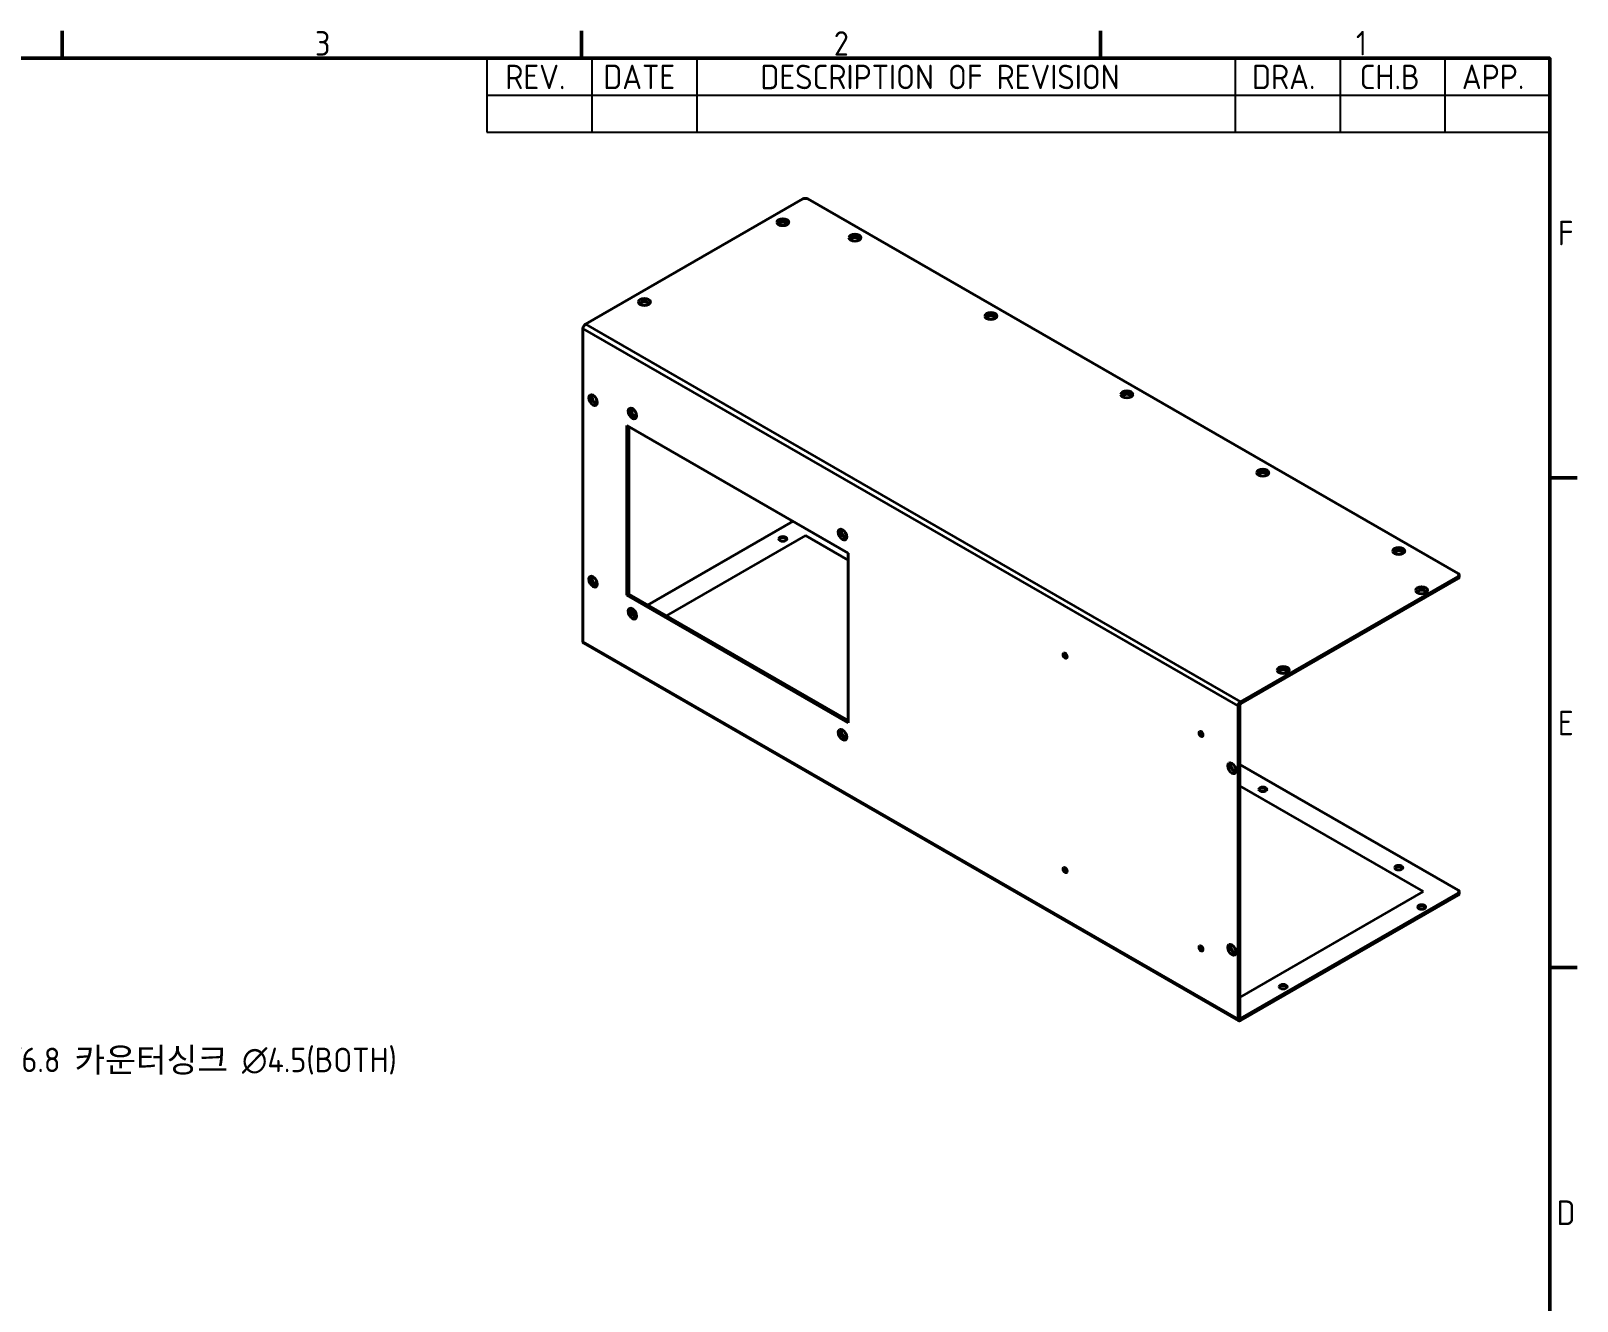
# Model space of a CAD drawing. Header units: millimetres. Extents: x 0 to 1188, y 0 to 840.
# Drawn here: x 733.6 to 1175.8, y 464.7 to 827.8 of the extents above; entities that cross this region are included whole.
import ezdxf

# ---------------------------------------------------------------- set-up
doc = ezdxf.new("R2010")
doc.units = ezdxf.units.MM
doc.header["$LTSCALE"] = 2
doc.layers.get('0').update_dxf_attribs({"color": 3, "lineweight": 25})
for name, color, linetype, lineweight in [('가시적인 것(ISO)', 3, 'Continuous', 40), ('가시적인 좁은 것(ISO)', 3, 'Continuous', 35), ('경계(ISO)', 7, 'Continuous', 50), ('기호(ISO)', 5, 'Continuous', 25)]:
    doc.layers.add(name, color=color, linetype=linetype, lineweight=lineweight)
doc.styles.add('문자 텍스트_PSTEK_POSCO', font='isocp.shx')
doc.styles.add('치수 텍스트_PSTEK_POSCO', font='isocp.shx')
doc.dimstyles.new('치수_PSTEK_POSCO$7', dxfattribs={"dimscale": 2, "dimtxt": 3.5, "dimasz": 2.5, "dimexe": 2, "dimexo": 2.5, "dimgap": 1, "dimtad": 1, "dimrnd": 1e-08, "dimdsep": 46, "dimtxsty": '치수 텍스트_PSTEK_POSCO', "dimcen": 0.09, "dimdle": 10, "dimclrd": 7, "dimclre": 7, "dimclrt": 2, "dimadec": 1, "dimazin": 2, "dimtfac": 1, "dimtmove": 0, "dimatfit": 3, "dimfxl": 0, "dimtolj": 1, "dimlwd": -1, "dimlwe": -1, "dimarcsym": 0})

# ---------------------------------------------------------------- blocks, each defined once
blk = doc.blocks.new('경계 Default Border')
at = {"layer": '경계(ISO)'}
for p, q in [((371.25, 410), (371.25, 413.8999938964844)), ((445.4999923706055, 410), (445.4999923706055, 413.8999938964844)), ((519.7499847412109, 410), (519.7499847412109, 413.8999938964844)), ((584.0000152587891, 350), (587.9000091552734, 350)), ((584.0000152587891, 280), (587.9000091552734, 280))]:
    blk.add_line(p, q, dxfattribs=at)
at = {"layer": '경계(ISO)', "flags": 128}
blk.add_lwpolyline([(10, 10), (10, 410), (584.0000152587891, 410), (584.0000152587891, 10), (10, 10)], dxfattribs=at)
at = {"layer": '경계(ISO)', "color": 2, "char_height": 3.499999940395355, "attachment_point": 7, "style": '문자 텍스트_PSTEK_POSCO'}
for s, insert in [('3', (407.4049628911206, 410.3666269379668)), ('2', (481.6073627700749, 410.3666269379668)), ('1', (556.2754104957878, 410.4)), ('F', (585.1519627901149, 383.2500000298023)), ('E', (585.1519627901149, 313.2166269677691)), ('D', (584.9579818578792, 243.2166269677691))]:
    blk.add_mtext(s, dxfattribs=dict(at, insert=insert))

msp = doc.modelspace()

# ---------------------------------------------------------------- linework, layer by layer
at = {"layer": '가시적인 것(ISO)'}
for p, q in [((892.1603856243398, 743.9402999117168), (954.3857823687466, 779.7735227254469)), ((955.7999959311198, 779.7735227254469), (1141.769079383209, 672.6810499980791)), ((891.4532788431532, 742.7155570730818), (891.4532788431532, 653.1941469028237)), ((904.0044242092164, 714.9878389978423), (967.2904811254217, 678.5438226134339)), ((904.0044242092164, 666.4664171384375), (904.0044242092164, 714.9878389978423)), ((904.5347542951062, 714.6824422124982), (904.5347542951062, 666.7718139237819)), ((951.5595532121507, 687.6026615196447), (909.9604781158735, 663.6473473752792)), ((966.4137938916123, 683.1180989016951), (966.045848015671, 683.329984839685)), ((967.2904811254217, 678.5438226134339), (967.2904811254217, 630.0224007540291)), ((1142.061972602023, 671.6606939406547), (1142.061972602023, 672.2738542842866)), ((1141.76907938321, 671.8666585704943), (1079.543682638803, 636.0334357567643)), ((1141.76907938321, 671.2534982268625), (1079.543682638803, 635.4202754131323)), ((904.0044242092164, 666.4664171384375), (904.5347542951062, 666.7718139237819)), ((967.2904811254217, 630.0224007540291), (904.0044242092164, 666.4664171384375)), ((904.5347542951062, 666.7718139237819), (967.2904811254217, 630.6331943247175)), ((906.4739094742399, 661.6395660267053), (905.5901181411917, 661.1306244463401)), ((891.6613534127555, 652.7347591804709), (1079.044650427219, 544.8278950255184)), ((1078.836575857616, 545.2872827478712), (1078.836575857616, 634.8086929181294)), ((1079.366905943506, 635.1140897034737), (1079.366905943506, 545.5926795332156)), ((1141.769079383209, 582.1377059217691), (1079.366905943506, 618.0727276639265)), ((1141.76907938321, 581.3233144941844), (1079.543682638803, 545.490091680453)), ((1079.543682638803, 544.8769313368211), (1141.76907938321, 580.7101541505525)), ((1142.061972602023, 581.7305102079766), (1142.061972602023, 581.1173498643448))]:
    msp.add_line(p, q, dxfattribs=at)
for centre, major_axis, ratio, start_param, end_param in [((955.0928891499334, 779.3663270116544), (1.00000000000005, -5.977857098216077e-14), 0.5758617009853119, 0.7853981633979767, 2.356194490192888), ((948.622862102078, 772.6457832081574), (1.12500000000001, -6.522560269672794e-15), 0.5758617009853056, 5.734490159861722, 9.973473108087259), ((948.622862102078, 772.5027124613099), (1.125000000000005, -9.593020822151743e-15), 0.5758617009853048, 0.1106462349598296, 3.030946418630211), ((969.235024773667, 768.2277097135122), (1.125000000000004, -6.522560269672795e-15), 0.5758617009853056, 5.734490159861722, 9.973473108087259), ((969.235024773667, 768.0846389666648), (1.124999999999972, -9.653736143810935e-15), 0.5758617009853049, 0.1106462349596117, 3.030946418629993), ((909.0248823556373, 749.8428232357837), (1.125000000000007, -6.487865800153259e-15), 0.5758617009853055, 5.734490159861722, 9.973473108087259), ((909.0248823556373, 749.6997524889362), (1.124999999999978, -9.514958265732785e-15), 0.5758617009853046, 0.1106462349596112, 3.030946418629993), ((892.1603856243396, 743.1227527868742), (0.4990322115842374, 0.8665834361452787), 0.5780931159156389, 0.7834644549747889, 2.354260781769515), ((1008.125897738933, 745.8319454549371), (1.125000000000004, -6.522560269672795e-15), 0.5758617009853056, 5.734490159861722, 9.973473108087259), ((1008.125897738933, 745.6888747080898), (1.124999999999996, -9.610368056911511e-15), 0.5758617009853049, 0.1106462349596115, 3.030946418629993), ((894.7590030452009, 722.4766083105857), (-0.561411238032456, 0.9749063656633229), 0.5780931159158106, 5.72598311776693, 9.981980150181833), ((894.8827467319084, 722.5478675604994), (-0.5614112380324507, 0.9749063656633132), 0.5780931159158108, 0.1100040301178584, 3.031588623472154), ((1047.016770704199, 723.4361811963622), (1.125000000000001, -6.383782391594652e-15), 0.5758617009853055, 5.734490159861722, 9.973473108087259), ((1047.016770704199, 723.2931104495146), (1.12499999999998, -9.593020822151743e-15), 0.5758617009853048, 0.1106462349596116, 3.030946418629993), ((906.0020008660684, 718.6592246170268), (-0.561411238032456, 0.9749063656633229), 0.5780931159158106, 5.72598311776693, 9.981980150181833), ((906.125744552776, 718.7304838669405), (-0.5614112380324576, 0.9749063656633254), 0.5780931159158107, 0.1100040301177381, 3.031588623472154), ((1085.907643669465, 701.0404169377871), (1.125000000000004, -6.522560269672795e-15), 0.5758617009853056, 5.734490159861722, 9.973473108087259), ((1085.907643669465, 700.8973461909396), (1.124999999999996, -9.610368056911511e-15), 0.5758617009853049, 0.1106462349596115, 3.030946418629993), ((948.622862102078, 682.4294579817841), (1.125, 9.532305500492553e-15), 0.5758617009853191, 0.1106462349597976, 3.030946418629967), ((948.622862102078, 681.9593683849997), (-1.700000000000009, -1.205285871108686e-13), 0.5758617009853119, 4.112414389152282, 5.312363571616748), ((966.106077266934, 684.0475889446836), (-0.5614112380324565, 0.9749063656633234), 0.5780931159158105, 5.725983117767157, 9.98198015018211), ((966.2298209536416, 684.1188481945973), (-0.561411238032456, 0.9749063656633224), 0.5780931159158105, 0.1100040301177376, 3.031588623472154), ((1124.798516634731, 678.6446526792121), (1.125000000000004, -6.522560269672795e-15), 0.5758617009853056, 5.734490159861722, 9.973473108087259), ((1124.798516634731, 678.5015819323645), (1.124999999999972, -9.653736143810935e-15), 0.5758617009853049, 0.1106462349596117, 3.030946418629993), ((1141.061972602023, 672.2738542842866), (1.00000000000005, -1.040834085586084e-16), 0.5758617009853119, 5.497787143782332, 7.068583470577215), ((894.7590030452006, 670.5623658830843), (-0.561411238032456, 0.9749063656633229), 0.5780931159158106, 5.72598311776693, 9.981980150181833), ((894.8827467319084, 670.6336251329981), (-0.5614112380324576, 0.9749063656633254), 0.5780931159158107, 0.1100040301177381, 3.031588623472154), ((1131.339254360709, 667.4264107642339), (1.12500000000001, -6.522560269672794e-15), 0.5758617009853056, 5.734490159861722, 9.973473108087259), ((1131.339254360709, 667.2833400173864), (1.125000000000005, -9.593020822151743e-15), 0.5758617009853048, 0.1106462349598296, 3.030946418630211), ((1141.061972602023, 671.6606939406547), (0.9999999999999608, -1.387778780781446e-16), 0.575861700985312, 5.497787143782233, 6.283185307179587), ((906.0020008660684, 661.430925878049), (-0.561411238032456, 0.9749063656633229), 0.5780931159158106, 5.72598311776693, 9.981980150181833), ((906.125744552776, 661.5021851279628), (-0.5614112380324576, 0.9749063656633254), 0.5780931159158107, 0.1100040301177381, 3.031588623472154), ((892.1603856243398, 653.6013426166162), (-0.4990322115841919, -0.8665834361453154), 0.5780931159156388, 5.495853435359141, 6.283185307179624), ((1029.86943126044, 649.515101765399), (0.3992257692675659, -0.6932667489161174), 0.5780931159158107, 3.864589077462748, 5.560188883306065), ((1091.741274614268, 644.6234507918603), (1.125000000000007, -6.487865800153259e-15), 0.5758617009853055, 5.734490159861722, 9.973473108087259), ((1091.741274614268, 644.4803800450127), (1.124999999999978, -9.514958265732785e-15), 0.5758617009853046, 0.1106462349596112, 3.030946418629993), ((1079.543682638803, 635.2158886319218), (-0.4990322115841289, -0.8665834361453295), 0.5780931159156389, 3.925057108563834, 5.495853435358879), ((1079.543682638803, 635.2158886319218), (-0.1247580528960434, -0.2166458590363517), 0.5780931159156388, 3.925057108564036, 5.495853435358618), ((966.106077266934, 626.8192902057058), (-0.561411238032456, 0.9749063656633229), 0.5780931159158106, 5.725983117766947, 9.981980150181833), ((966.2298209536416, 626.8905494556195), (-0.561411238032456, 0.9749063656633224), 0.5780931159158105, 0.110004030117798, 3.031588623472154), ((1068.760304225706, 627.119337506824), (0.3992257692675617, -0.6932667489161098), 0.5780931159158107, 3.864589077462748, 5.560188883306052), ((1077.475395303832, 617.2572358666623), (-0.561411238032456, 0.9749063656633229), 0.5780931159158106, 5.725983117766947, 9.981980150181833), ((1077.599138990539, 617.3284951165759), (-0.5614112380324507, 0.9749063656633132), 0.5780931159158108, 0.110004030117798, 3.031588623472154), ((1085.907643669465, 610.8240917114141), (1.124999999999996, 9.540979117872439e-15), 0.575861700985319, 0.1106462349597976, 3.030946418629966), ((1085.907643669465, 610.3540021146297), (-1.699999999999945, -1.205285871108686e-13), 0.575861700985312, 4.112414389152282, 5.312363571616871), ((1029.86943126044, 588.1990674022085), (0.3992257692675659, -0.6932667489161174), 0.5780931159158107, 3.864589077462748, 5.560188883306052), ((1124.798516634731, 588.428327452839), (1.125000000000005, 9.540979117872439e-15), 0.5758617009853191, 0.1106462349597976, 3.030946418629967), ((1124.798516634731, 587.9582378560546), (-1.699999999999988, -1.205285871108686e-13), 0.5758617009853121, 4.112414389152282, 5.31236357161683), ((1141.061972602023, 581.7305102079767), (1.000000000000014, 6.938893903907228e-17), 0.5758617009853119, 5.497787143782333, 7.068583470577215), ((1141.061972602023, 581.1173498643448), (1.000000000000103, -1.387778780781446e-16), 0.575861700985312, 5.497787143782333, 6.283185307179586), ((1131.339254360709, 577.2100855378607), (1.125, 9.532305500492553e-15), 0.5758617009853191, 0.1106462349597976, 3.030946418629967), ((1131.339254360709, 576.7399959410762), (-1.700000000000009, -1.205285871108686e-13), 0.5758617009853119, 4.112414389152282, 5.31236357161683), ((1068.760304225706, 565.8033031436335), (0.3992257692675618, -0.69326674891611), 0.5780931159158108, 3.864589077462748, 5.560188883306059), ((1077.475395303832, 565.342993439161), (-0.561411238032456, 0.9749063656633229), 0.5780931159158106, 5.725983117766947, 9.981980150181833), ((1077.599138990539, 565.4142526890747), (-0.5614112380324507, 0.9749063656633132), 0.5780931159158108, 0.110004030117798, 3.031588623472154), ((1091.741274614268, 554.4071255654862), (1.125000000000001, 9.610368056911511e-15), 0.575861700985319, 0.1106462349597974, 3.030946418629966), ((1091.741274614268, 553.9370359687017), (-1.700000000000021, -1.142835825973521e-13), 0.5758617009853083, 4.112414389152288, 5.312363571616831), ((1079.543682638803, 545.6944784616637), (-0.4990322115841857, -0.8665834361453089), 0.5780931159156389, 5.495853435359137, 7.066649762154001), ((1079.543682638803, 545.6944784616637), (-0.1247580528960562, -0.2166458590363442), 0.5780931159156388, 5.495853435359138, 7.066649762154001)]:
    msp.add_ellipse(centre, major_axis=major_axis, ratio=ratio, start_param=start_param, end_param=end_param, dxfattribs=at)
for centre, major_axis, ratio in [((948.622862102078, 773.1158728049418), (-1.699999999999992, 1.141448047192739e-13), 0.5758617009853068), ((969.235024773667, 768.6977993102967), (-1.699999999999991, 1.140754157802349e-13), 0.5758617009853068), ((909.0248823556373, 750.312912832568), (-1.699999999999988, 1.140754157802349e-13), 0.5758617009853068), ((1008.125897738933, 746.3020350517216), (-1.699999999999991, 1.140754157802349e-13), 0.5758617009853068), ((894.3524166460185, 722.2424707751552), (-0.8483547596934881, 1.473191841446797), 0.5780931159158108), ((1047.016770704199, 723.9062707931465), (-1.699999999999991, 1.140754157802349e-13), 0.5758617009853068), ((905.5954144668863, 718.4250870815961), (-0.8483547596934881, 1.473191841446797), 0.5780931159158108), ((1085.907643669465, 701.5105065345715), (-1.699999999999991, 1.140754157802349e-13), 0.5758617009853068), ((965.6994908677518, 683.8134514092529), (-0.8483547596934881, 1.473191841446797), 0.5780931159158108), ((948.622862102078, 682.5725287286316), (-1.124999999999994, 5.814793091474259e-14), 0.575861700985317), ((1124.798516634731, 679.1147422759966), (-1.699999999999991, 1.140754157802349e-13), 0.5758617009853068), ((894.3524166460185, 670.3282283476539), (-0.8483547596934881, 1.473191841446797), 0.5780931159158108), ((1131.339254360709, 667.8965003610183), (-1.699999999999992, 1.141448047192739e-13), 0.5758617009853068), ((905.5954144668863, 661.1967883426184), (-0.8483547596934881, 1.473191841446797), 0.5780931159158108), ((1029.33910117455, 649.2097049800548), (-0.3992257692675238, 0.6932667489161399), 0.5780931159158108), ((1091.741274614268, 645.0935403886446), (-1.699999999999988, 1.140754157802349e-13), 0.5758617009853068), ((965.6994908677518, 626.5851526702752), (-0.8483547596934881, 1.473191841446797), 0.5780931159158108), ((1068.229974139816, 626.8139407214796), (-0.3992257692675238, 0.6932667489161399), 0.5780931159158108), ((1077.06880890465, 617.0230983312317), (-0.8483547596934881, 1.473191841446797), 0.5780931159158108), ((1085.907643669465, 610.9671624582616), (-1.124999999999993, 5.842548667089885e-14), 0.575861700985317), ((1029.33910117455, 587.8936706168643), (-0.3992257692675238, 0.6932667489161399), 0.5780931159158108), ((1124.798516634731, 588.5713981996864), (-1.124999999999993, 5.842548667089885e-14), 0.575861700985317), ((1131.339254360709, 577.3531562847081), (-1.124999999999994, 5.814793091474259e-14), 0.575861700985317), ((1068.229974139816, 565.4979063582892), (-0.3992257692675238, 0.6932667489161399), 0.5780931159158108), ((1077.06880890465, 565.1088559037304), (-0.8483547596934881, 1.473191841446797), 0.5780931159158108), ((1091.741274614268, 554.5501963123336), (-1.124999999999988, 5.814793091474257e-14), 0.575861700985317)]:
    msp.add_ellipse(centre, major_axis=major_axis, ratio=ratio, dxfattribs=at)
at = {"layer": '가시적인 좁은 것(ISO)'}
for p, q in [((892.1603856243398, 743.9402999117168), (1079.543682638803, 636.0334357567643)), ((1078.836575857616, 634.8086929181294), (891.4532788431532, 742.7155570730818)), ((955.0928891499346, 683.5294386560441), (915.2637789747735, 660.593379521837)), ((967.2904811254217, 676.5053125931174), (955.0928891499346, 683.5294386560441)), ((1141.76907938321, 671.8666585704943), (1141.76907938321, 671.2534982268625)), ((891.4532788431532, 653.1941469028237), (1078.836575857616, 545.2872827478712)), ((1079.366905943506, 635.1140897034737), (1078.836575857616, 634.8086929181294)), ((1079.543682638803, 636.0334357567643), (1079.543682638803, 635.4202754131323)), ((1131.869584446598, 581.7305102079758), (1079.366905943506, 611.9647919570424)), ((1079.366905943506, 551.4962284588908), (1131.869584446598, 581.7305102079758)), ((1141.76907938321, 581.3233144941844), (1141.76907938321, 580.7101541505525)), ((1078.836575857616, 545.2872827478712), (1079.366905943506, 545.5926795332156)), ((1079.366907265521, 545.5918898476033), (1079.543682638803, 545.490091680453)), ((1079.543682638803, 545.490091680453), (1079.543682638803, 544.8769313368211))]:
    msp.add_line(p, q, dxfattribs=at)
at = {"layer": '기호(ISO)'}
for p, q in [((864.0000305175781, 820), (1168.000030517578, 820)), ((864.0000305175781, 820), (864.0000305175781, 809.4400001192093)), ((894.0000305175781, 820), (894.0000305175781, 809.4400001192093)), ((924.0000305175781, 820), (924.0000305175781, 809.4400001192093)), ((1078.000030517578, 820), (1078.000030517578, 809.4400001192093)), ((1108.000030517578, 820), (1108.000030517578, 809.4400001192093)), ((1138.000030517578, 820), (1138.000030517578, 809.4400001192093)), ((1168.000030517578, 820), (1168.000030517578, 809.4400001192093)), ((864.0000305175781, 809.4400001192093), (1168.000030517578, 809.4400001192093)), ((864.0000305175781, 809.4400001192093), (864.0000305175781, 798.8800002384187)), ((894.0000305175781, 809.4400001192093), (894.0000305175781, 798.8800002384187)), ((924.0000305175781, 809.4400001192093), (924.0000305175781, 798.8800002384187)), ((1078.000030517578, 809.4400001192093), (1078.000030517578, 798.8800002384187)), ((1108.000030517578, 809.4400001192093), (1108.000030517578, 798.8800002384187)), ((1138.000030517578, 809.4400001192093), (1138.000030517578, 798.8800002384187)), ((1168.000030517578, 809.4400001192093), (1168.000030517578, 798.8800002384187)), ((864.0000305175781, 798.8800002384187), (1168.000030517578, 798.8800002384187))]:
    msp.add_line(p, q, dxfattribs=at)

# ---------------------------------------------------------------- block references
at = {"xscale": 2, "yscale": 2, "zscale": 2}
msp.add_blockref('경계 Default Border', (0, 0), dxfattribs=at)

# ---------------------------------------------------------------- texts
at = {"layer": '기호(ISO)', "color": 2, "char_height": 6.99999988079071, "attachment_point": 7, "style": '문자 텍스트_PSTEK_POSCO'}
for s, insert in [('REV.', (869.2280328457023, 811.1449106603675)), ('DATE', (897.2798800651694, 811.1449106603675)), ('DESCRIPTION OF REVISION', (942.2196896259452, 811.1449106603675)), ('DRA.', (1082.840070981231, 811.1449106603675)), ('CH.B', (1113.615994710174, 811.1449106603675)), ('APP.', (1142.845670995471, 811.1699404568924))]:
    msp.add_mtext(s, dxfattribs=dict(at, insert=insert))
at = {"layer": '기호(ISO)', "color": 2, "insert": (694.897958251111, 533.2428570628707), "char_height": 6.99999988079071, "width": 170.206336569786, "attachment_point": 4, "line_spacing_factor": 0.612500011920929, "style": '치수 텍스트_PSTEK_POSCO'}
msp.add_mtext('{14-90° \\fAIGDT|b0|i0;\\H7.0000;n\\fisocp|b0|i0;\\H7.0000;6.8 카운터싱크 \\fAIGDT|b0|i0;\\H7.0000;n\\fisocp|b0|i0;\\H7.0000;4.5(BOTH)}', dxfattribs=at)

# ---------------------------------------------------------------- leaders
at = {"layer": '기호(ISO)', "color": 7, "annotation_type": 0, "has_hookline": 1, "hookline_direction": 0, "text_width": 157.0970829000746}
msp.add_leader([(657.3094317779357, 585.5265982934646), (687.897958251111, 533.2428570628707), (692.897958251111, 533.2428570628707)], dimstyle='치수_PSTEK_POSCO$7', override={"dimtad": 0}, dxfattribs=at)

doc.saveas('drawing.dxf')
